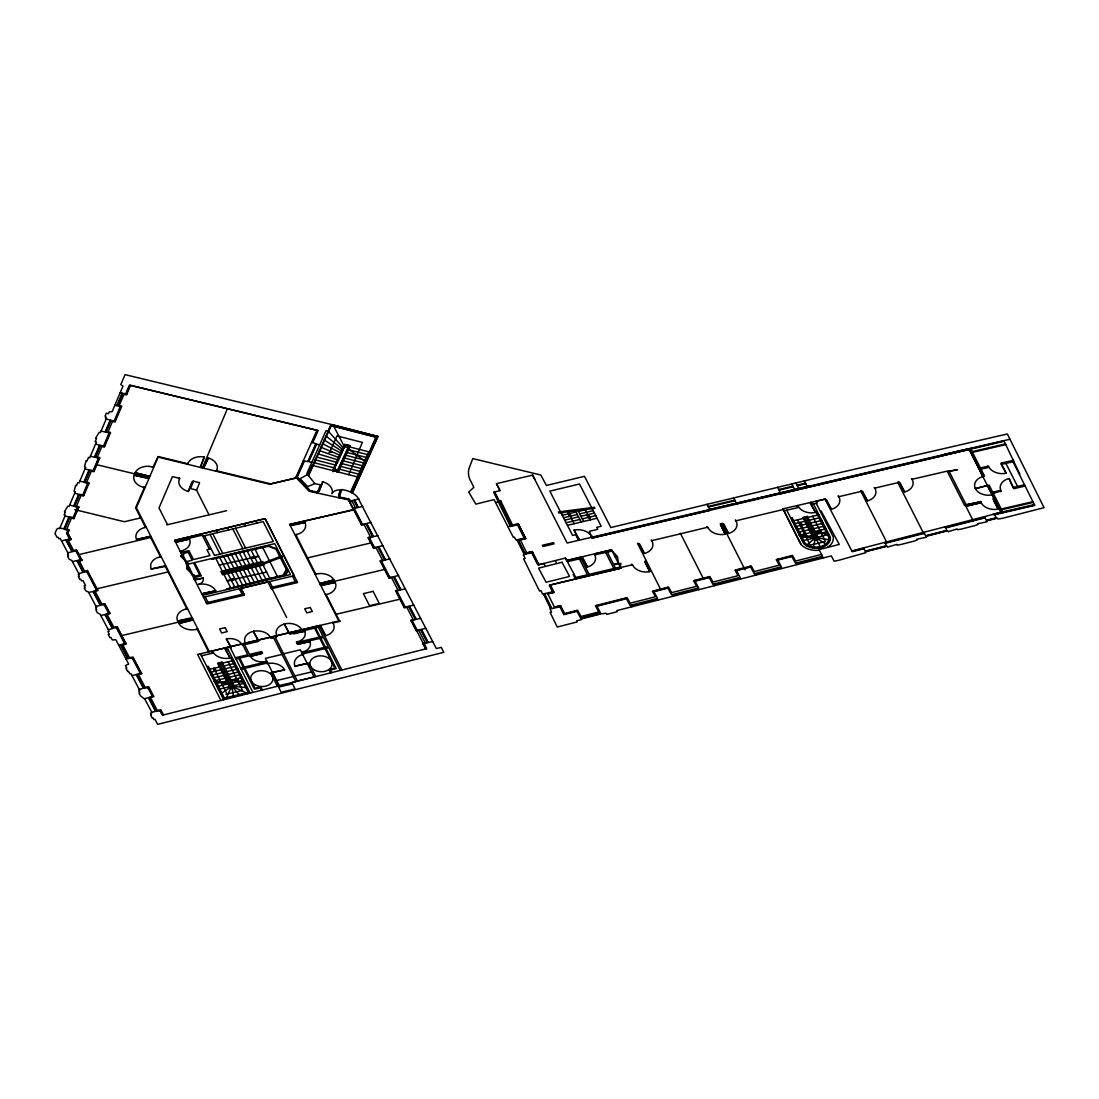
<?xml version="1.0" encoding="UTF-8"?>
<svg xmlns="http://www.w3.org/2000/svg" width="1099" height="1099" viewBox="0 0 1099 1099"><rect width="100%" height="100%" fill="white"/><g stroke="black" fill="none" stroke-linecap="round" stroke-linejoin="round"><path stroke-width="1.5" d="M813.081 548.03L815.307 538.867L804.756 518.137M317.309 493.039L320.413 484.824L314.905 483.615L305.728 487.365M318.202 490.676L319.342 490.923L322.79 481.815L318.6 491.857L317.817 491.693M339.77 495.374L338.629 495.127L340.539 490.072L338.602 496.226L339.385 496.391M338.877 497.737L341.981 489.522L345.842 490.374A22.049 15.757 3.1 0 1 357.587 497.188L436.33 648.561L441.248 647.38L443.79 652.298L157.638 724.365L154.986 719.309L153.901 719.584L152.912 717.688L152.088 717.894L150.728 715.298L151.387 714.803L150.494 713.1L152.019 712.729L144.601 698.634M135.108 472.749L149.684 476.32L135.108 472.749A13.779 9.85 3.1 0 1 151.909 466.759L153.462 466.732L151.909 466.759M179.343 479.178L179.948 478.216L179.233 478.051L179.343 479.178A13.779 9.85 3.1 0 0 188.314 491.432L192.765 481.115L193.479 481.28L193.081 482.282L192.023 482.049L188.314 491.432M187.86 463.544L186.967 464.437L187.86 463.544A13.779 9.85 3.1 0 1 204.249 457.033L200.499 467.501L201.612 466.649L200.54 466.416L204.249 457.033M134.105 475.208L149.024 477.955L147.293 478.367L134.105 475.208A13.779 9.85 3.1 0 0 143.529 487.297L145.013 487.475L143.529 487.283M202.395 467.886L227.397 408.746M348.713 474.686L362.354 442.402L337.008 435.905L330.112 451.071L332.104 451.923L329.013 452.431M64.607 528.344L69.1 517.753M74.402 505.513L78.853 495.031M84.609 481.568L89.198 470.757M105.847 431.467L110.381 420.793M95.256 456.662L99.83 445.892M117.538 405.201L122.36 393.84M425.588 648.932L422.744 643.423L425.121 642.64L418.925 630.647L416.356 631.06L410.751 620.207L413.128 619.424L406.932 607.431L404.363 607.843L395.461 590.644L397.838 589.861L391.642 577.868L389.073 578.28L380.02 560.751L382.397 559.968L376.201 547.975L373.633 548.387L368.014 537.507L370.39 536.724L364.195 524.745L361.626 525.143L348.548 499.853L309.547 491.349L295.947 477.2L316.979 430.272L130.575 385.337L126.522 394.912L123.967 394.39L119.269 405.449L121.742 406.149L115.01 422.016L112.469 421.466L108.073 431.825L110.573 432.484L104.35 447.101L101.822 446.551L97.385 456.992L99.913 457.665L93.91 471.705L91.368 471.141L86.684 482.186L89.17 482.846L83.579 496.034L81.038 495.47L76.532 506.103L79.018 506.763L73.99 518.591L71.449 518.055L66.764 529.114L69.251 529.773L67.781 533.235L71.064 539.472L68.124 540.2L73.551 550.489L76.49 549.761L81.999 560.229L79.183 560.902L84.596 571.178L87.398 570.491L97.976 590.561L95.228 591.509L101.877 604.12L104.872 603.667L110.079 613.544L107.153 614.561L113.788 627.172L117.002 626.691L126.055 643.863L122.813 645.003L129.448 657.614L133.006 657.065L141.675 673.522L138.433 674.649L145.068 687.26L148.612 686.724L153.833 696.629L150.59 697.755L157.239 710.366L160.784 709.83L163.49 714.941M68.921 530.556L67.781 530.281L66.531 533.235L69.471 538.798M67.781 530.281L64.607 529.43L69.951 516.86L73.193 517.547L77.562 507.271L78.688 507.546M82.768 494.976L87.714 483.354L88.84 483.629M99.569 458.448L95.325 457.335L100.407 445.37L103.553 446.043L109.117 432.992L110.243 433.267M109.117 432.992L106.026 432.168L111.068 420.285L114.2 420.972L120.286 406.63L121.426 406.905M120.286 406.63L117.703 405.902L123.047 393.332L125.712 393.868L129.394 385.186L318.106 430.561L312.707 442.581L311.58 442.293M68.358 530.419L67.163 533.235L70.089 538.812M73.757 517.684L78.125 507.408M83.345 495.099L88.277 483.491M114.763 421.109L120.849 406.767M126.275 394.005L129.97 385.323M104.117 446.18L109.68 433.13M87.714 483.354L84.664 482.543L89.994 469.974L93.113 470.647L98.443 458.173M93.676 470.784L99.006 458.31M144.312 487.736L135.562 507.779L145.288 526.943M303.873 460.907L296.593 477.145L298.791 479.425M312.143 442.444L317.542 430.423M312.707 442.581L315.866 443.694L307.83 461.594L304.437 461.044L297.252 477.09L310.275 490.621L317.611 492.228M308.503 461.182L316.017 444.394M307.871 474.892L312.157 465.317L337.05 471.691M208.329 457.981L204.153 467.254L203.095 466.979L202.642 467.982L203.342 468.16L208.329 457.981A13.779 9.85 3.1 0 1 216.695 470.454L216.022 471.389L216.695 470.441M348.452 445.851L347.737 447.444L345.416 446.853L346.432 444.779M308.16 475.263L330.73 425.615L376.408 437.32M377.713 436.55L331.774 424.544M308.572 475.757L331.335 425.519L376.504 437.1L351.35 492.434M333.684 426.124L344.66 447.197M332.626 470.564L344.564 444.298L350.251 445.754L338.313 472.021M334.33 470.99L335.058 469.41L337.366 470.001L336.651 471.595M347.682 447.375L348.369 445.892M348.768 445.933L336.967 471.897L349.441 445.823L350.141 446.002M349.908 445.672L345.031 444.971L332.873 471.732L344.921 445.246M350.526 492.036L368.797 451.826M365.239 461.374L375.844 437.182M351.158 492.338L369.498 452.005M352.12 492.847L377.795 436.344M352.367 492.984L378.083 436.413L331.678 424.681M225.762 698.882L231.738 686.188L247.412 687.699M153.201 466.732L158.146 456.525L187.805 463.737M806.13 545.544L814.936 538.208M220.762 694.005L231.738 686.188L247.907 693.648M570.189 516.022L569.213 516.557L568.004 511.777L571.439 516.022L570.189 516.022L574.145 523.715M588.171 515.568L589.146 515.033L590.355 519.813L586.907 515.568L588.171 515.568L585.08 509.565M314.905 483.615L307.596 474.562L298.31 479.659M260.779 563.924L282.141 555.806M261.507 564.872L282.869 556.753M252.715 558.553L258.608 556.328L251.932 556.918M97.591 589.847L93.745 591.07L101.135 605.109L105.257 604.381M109.776 612.967L105.669 614.121L113.06 628.161L117.373 627.392M125.671 643.149L121.33 644.563L128.72 658.589L133.377 657.779M141.29 672.808L136.949 674.209L144.34 688.249L148.983 687.438M153.462 695.914L149.121 697.316L156.511 711.355L161.168 710.531M122.813 645.003L126.055 643.863L117.002 626.691M138.433 674.649L141.675 673.522M368.385 538.235L372.74 536.903L365.871 523.591L361.255 524.429M380.391 561.479L384.746 560.133L377.877 546.835L373.262 547.659M395.846 591.358L400.201 590.026L393.318 576.728L388.703 577.552M411.122 620.935L415.477 619.589L408.608 606.291L403.979 607.115M423.115 644.138L427.47 642.805L420.601 629.507L415.985 630.331M574.131 574.392L573.17 574.64L575.505 578.939L620.921 568.197L611.552 549.72L566.727 560.531L565.408 558.045L538.991 564.68L532.342 551.602L523.838 553.553L524.388 554.638L523.358 554.885L525.157 558.457L523.591 558.828L539.472 590.987L540.955 590.74L542.631 594.106L543.387 593.941L550.791 608.86L550.036 609.038L551.561 612.129L550.132 612.445L557.248 627.021L577.277 621.91L576.673 620.825L581.261 619.657L580.918 619.025L601.249 613.846L606.195 613.297L606.772 614.368L617.377 611.662L616.8 610.604L831.27 555.902L834.155 561.218L838.812 560.284L865.778 552.701L865.311 551.822L887.154 546.258L887.621 547.123L896.757 544.362L897.196 545.145L900.658 544.554L913.956 541.161L917.184 540.049L916.758 539.252L926.333 537.26L925.853 536.381L947.668 530.817L948.135 531.696L957.229 528.935L957.655 529.732L961.24 529.1L974.662 525.679L977.822 524.58L977.396 523.797L986.875 521.819L986.407 520.94L997.397 518.137L997.878 519.016L1002.123 518.385L1044.05 507.683L1007.343 433.968L814.496 478.463L610.824 527.547L584.489 476.32L546.409 485.47L540.79 475.015L472.776 458.599L469.026 468.435A31.363 22.406 3.1 0 0 471.32 482.2L473.834 487.324L468.724 492.064L475.84 504.125L494.055 499.605L513.357 537.37L514.428 537.109L515.761 539.76L516.791 539.513L523.797 553.553M576.769 610.92L564.172 614.135L560.463 606.634M596.688 605.837L626.238 598.309M653.699 591.303L667.711 587.731M694.815 580.808L709.034 577.195M736.289 570.244L750.411 566.644M576.989 611.319L563.828 614.671L559.913 606.758M596.908 606.236L625.097 599.051M653.919 591.702L666.53 588.487M695.035 581.22L709.253 577.593M736.495 570.642L750.617 567.043M777.378 559.309L777.776 560.105L791.871 556.52L795.497 563.21L822.615 556.3L818.975 549.61L839.265 544.431L821.132 510.98M821.585 554.404L795.566 561.039L792.53 555.435L776.251 559.597L779.273 565.188L754.326 571.549L751.29 565.958L734.97 570.12L738.006 575.711L712.949 582.099L709.913 576.508L693.51 580.698L696.532 586.289L671.626 592.649L668.59 587.045L652.394 591.18L655.416 596.771L630.153 603.214L627.131 597.622L595.37 605.714L598.763 611.964L581.041 616.484L577.662 610.233L564.529 613.585L560.614 605.686L554.418 607.115L547.824 593.817L554.061 592.375L550.42 584.984L620.921 568.197M582.058 618.284L599.82 613.75M631.472 605.947L657.367 599.353M672.863 595.397L698.469 588.872M713.993 584.902L739.984 578.28M755.329 574.365L781.279 567.743M796.569 563.856L822.533 557.22M851.807 550.929L1000.983 512.34L969.167 449.464L592.169 538.043L591.523 536.587A13.71 9.795 3.1 0 0 574.021 530.13L579.118 540.213M852.013 551.327L863.732 548.346M884.929 542.933L924.149 532.933M945.346 527.534L984.841 517.45M863.938 548.744L852.233 551.725L825.006 499.111L782.969 508.864L800.937 544.321M885.135 543.332L924.369 533.331M945.566 527.932L985.061 517.849M866.452 551.19L885.753 546.272M926.732 535.817L946.143 530.872M987.465 520.322L995.584 518.261M777.57 559.707L791.665 556.121M61.53 540.928L65.775 539.87L72.039 551.767L67.795 552.811M70.652 538.675L66.599 539.678L72.864 551.561L76.903 550.558M66.036 540.378L66.86 540.172M68.124 540.2L71.064 539.472L67.781 533.235M71.778 551.272L72.603 551.066M72.452 561.658L76.82 560.572L83.084 572.455L78.716 573.541M81.56 559.405L77.644 560.366L83.909 572.263L87.81 571.274M77.081 561.067L77.919 560.875M79.183 560.902L81.985 560.202M82.823 571.961L83.648 571.755M88.717 592.526L93.017 591.454L100.325 605.343L96.025 606.401M99.954 604.642L100.792 604.436M100.833 615.522L104.941 614.506L112.373 628.628L108.265 629.645M105.202 615.014L106.026 614.808M111.878 627.694L112.702 627.488M118.843 645.374L120.602 644.948L127.8 658.631L126.042 659.07M120.863 645.443L121.687 645.237M127.539 658.136L128.363 657.93M131.976 675.638L136.207 674.594L143.419 688.29L139.188 689.334M136.482 675.102L137.306 674.896M143.158 687.782L143.983 687.576M148.64 698.208L149.478 698.002M155.33 710.888L156.154 710.682M151.813 712.331L155.591 711.396L148.379 697.7L144.148 698.744L140.438 695.763L138.996 693.043L139.82 692.837L138.776 690.845L139.848 690.584L130.891 673.563L129.806 673.824L128.514 671.365L127.69 671.571L125.945 668.247L126.77 668.041L125.437 665.527L128.693 664.098L115.876 639.755L112.277 639.934L110.944 637.406L109.886 637.667L108.224 634.494L109.282 634.233L107.894 631.609L109.131 631.293L100.105 614.162L97.303 612.747L95.888 610.055L96.753 609.835L95.723 607.857L96.671 607.623L88.511 592.155L85.708 590.726L84.252 587.979L85.131 587.759L84.142 585.877L85.585 585.52L82.961 580.533L81.518 580.89L80.612 579.187L79.732 579.393L78.345 576.755L79.224 576.535L78.29 574.763L79.238 574.53L71.888 560.586L69.045 559.089L67.616 556.369L68.481 556.149L67.52 554.336L68.468 554.088L60.253 538.469L58.879 538.812L58.027 537.191L57.066 537.425L54.95 533.413L56.667 529.375L58.165 528.276L59.648 528.633L65.336 515.225L64.085 514.923L65.377 511.873L64.443 511.653L67.795 506.186L69.045 506.488L75.35 491.651L74.086 491.349L75.611 485.373L76.532 485.593L77.809 482.598L79.059 482.914L85.722 467.226L84.458 466.91L86.079 460.687L87.013 460.921L88.47 457.486L89.733 457.788L96.424 442.004L95.173 441.702L96.588 438.377L95.654 438.158L99.157 432.319L100.421 432.621L106.576 418.115L105.312 417.799L105.957 416.301L105.037 416.068L106.26 413.183L108.444 413.719L109.213 411.905L112.139 411.658L122.964 386.161L120.821 384.554L125.039 374.635L331.019 424.365L328.216 431.248L326.032 430.684L306.855 473.49L307.596 474.562M202.82 536.161L263.197 521.613L273.308 541.505L215.157 555.27M349.29 501.281L353.768 500.196L357.615 507.628L353.122 508.713M359.002 498.932L354.606 499.99L358.439 507.422L362.835 506.364M354.029 500.704L354.867 500.498M349.702 502.078L352.175 501.487L355.183 507.312L352.71 507.903M357.354 507.12L358.178 506.914M182.489 552.151L182.063 551.341L180.401 551.739L180.813 552.563L188.918 550.599L193.465 559.556L209.95 555.586L206.983 549.747L211.09 548.772M371.105 522.355L366.709 523.426L373.55 536.655L377.946 535.598M366.146 524.127L366.97 523.921M372.465 536.367L373.289 536.161M383.111 545.599L378.715 546.656L385.557 559.899L389.966 558.841M378.152 547.357L378.976 547.165M384.471 559.597L385.309 559.405M398.566 575.491L394.17 576.549L401.011 589.792L405.407 588.721M393.593 577.25L394.431 577.057M399.912 589.49L400.75 589.284M681.449 533.578L707.275 527.341M816.378 501.199L825.006 499.111M413.842 605.054L409.446 606.112L416.287 619.355L420.683 618.297M408.869 606.827L409.707 606.621M415.202 619.053L416.026 618.861M425.835 628.271L421.439 629.329L428.28 642.572L432.676 641.5M420.876 630.029L421.7 629.837M427.195 642.269L428.019 642.063M174.631 540.365L265.12 518.659L297.582 582.566L271.343 588.762L267.881 581.948L240.956 588.322L244.418 595.136L206.942 603.997L174.631 540.365L265.12 518.659L294.12 575.739L203.507 597.238M561.053 512.972L563.746 512.326M562.248 515.307L576.068 511.983M578.459 511.406L587.306 509.277M563.526 517.794L577.346 514.469M579.75 513.892L593.199 510.65M564.749 520.157L578.555 516.832M580.959 516.255L594.422 513.027M566.081 522.767L579.901 519.442M582.305 518.865L595.754 515.637M567.414 525.336L597.087 518.206M708.154 506.488L734.764 500.1M778.806 489.536L792.901 486.156M796.995 485.181L805.43 483.148M708.457 507.092L735.066 500.704M779.109 490.14L793.217 486.761M797.297 485.785L805.732 483.752M140.054 518.027L124.421 521.737L74.718 509.62M79.059 554.583L151.332 537.342M192.243 575.052L193.905 574.653L194.702 576.233L199.702 575.038L193.506 562.867L188.52 564.048L187.187 561.424L192.188 560.243L188.149 552.289L183.148 553.484L183.849 554.858L182.187 555.256L180.813 552.563M202.079 594.435L203.466 594.106M534.801 479.398L532.63 475.111L496.473 483.656L500.086 490.649L493.602 492.16L510.499 526.503L518.604 524.594M538.441 564.817L531.985 552.138L525.198 553.745L518.069 539.582L525.349 537.864M524.951 553.292L525.404 554.13L532.754 552.399M652.38 540.488L680.075 533.908M736.522 520.665L783.436 509.469M270.189 484.082L297.499 477.625M146.098 526.819L144.889 527.506A13.779 9.85 3.1 0 0 136.523 539.513L150.948 536.381M144.889 527.506L146.359 527.328M166.787 524.869L226.586 510.719M136.523 539.513L149.437 536.463L151.209 536.889M175.249 541.573L202.312 535.172L201.68 533.963L209.428 549.17M176.637 541.244L177.035 542.054L189.536 539.101L175.524 542.123M289.944 524.608L354.194 509.4M180.112 551.19L180.95 550.984A13.71 9.795 3.1 0 0 189.33 538.689M305.041 522.465L292.128 525.514L290.356 525.088L305.041 522.465A13.779 9.85 3.1 0 1 296.675 534.485M159.643 556.987L161.113 556.808L159.643 556.987A13.779 9.85 3.1 0 0 151.277 568.994L165.963 566.37L164.191 565.944L151.277 568.994M96.794 588.817L167.474 572.084M194.372 579.242L195.746 578.912M201.804 593.886L215.747 590.754L203.068 593.309L203.933 595.012L284.174 576.027L287.993 569.722L274.75 543.648L194.619 562.606L201.364 575.89L194.99 577.401L196.158 579.709L203.095 578.074L194.66 579.791M306.855 558.045L371.16 542.865M511.488 525.377L518.22 523.783L525.762 538.675L518.467 540.392M316.498 574.008L314.932 573.994L316.498 574.008A13.779 9.85 3.1 0 1 333.959 579.915L319.782 583.555L333.959 579.915M206.324 602.788L243.799 593.927M270.725 587.553L296.964 581.357M186.006 609.038L187.462 608.86L186.006 609.038A13.779 9.85 3.1 0 0 177.626 621.045L192.311 618.421L190.539 617.995L177.626 621.045M320.345 584.654L384.526 569.461M335.222 582.429L322.309 585.479L320.537 585.053L335.222 582.429A13.779 9.85 3.1 0 1 326.856 594.449L325.386 594.614L326.856 594.435M121.632 635.607L192.655 618.778M178.862 623.49L193.039 619.85L178.862 623.49A13.779 9.85 3.1 0 0 196.323 629.397L197.889 629.411L196.323 629.397M574.021 530.13L579.173 539.059L578.06 539.321L578.569 540.323M591.523 536.587L592.086 535.996L592.595 537.013M984.292 475.592L982.616 475.991L968.782 448.694L567.166 543.016L532.575 475.111M591.963 537.645L709.872 509.895M809.125 486.088L709.666 509.496M592.169 538.043L710.078 510.307L707.014 504.249M780.688 493.272L736.55 503.63M794.811 489.934L798.863 488.973M807.353 486.967L819.222 484.467M818.453 484.206L968.988 449.106M970.664 448.708L1003.95 440.85M780.716 493.712L969.194 449.505M970.87 449.106L1004.156 441.248M261.054 653.012L261.411 653.726L250.311 656.35L262.537 653.204L261.672 651.515L249.473 654.4L244.555 644.701L258.595 641.376L253.292 631.348L258.43 640.277L257.317 640.552M290.012 632.818L288.913 633.079L284.311 624.012L289.765 633.999L318.367 627.241L322.941 636.28L296.606 642.503M230.433 648.039L231.106 647.874L226.38 638.972L230.955 646.913L229.979 647.146M335.978 614.314L399.885 599.202M611.648 549.898L595.04 553.814L595.658 555.022M581.275 557.317L582.03 557.138L587.416 567.029L582.868 558.058L567.345 561.726L566.727 560.517L581.165 557.111L581.769 558.306M595.15 554.033L594.696 554.803A13.573 9.699 3.1 0 1 586.866 567.153M810.238 502.408L815.554 512.422A13.71 9.795 3.1 0 1 798.053 505.966L797.489 506.557M708.113 527.795L707.124 526.902L708.113 527.795A13.779 9.85 3.1 0 0 725.216 534.238L720.312 523.783L721.507 524.621L720.477 524.869L725.216 534.238M736.179 521.16L735.465 520.198L736.179 521.16A13.779 9.85 3.1 0 1 728.568 533.441L722.277 523.316L723.829 524.072L728.568 533.441M811.515 503.232L810.403 503.493L815.554 512.422M839.238 496.597L860.27 491.61M875.491 487.956L897.21 482.818M594.696 554.803L612.253 551.107L617.336 556.437A8.874 6.347 3.1 0 1 615.316 557.138A8.874 6.347 3.1 0 1 617.542 556.836L618.38 563.183L613.517 564.337M652.078 541.175L651.364 540.227L652.078 541.175A13.779 9.85 3.1 0 1 644.467 553.47L638.176 543.346L639.728 544.101L644.467 553.47M839.018 497.009L838.303 496.047L839.018 497.009A13.779 9.85 3.1 0 1 831.407 509.29L825.115 499.166L826.668 499.935L831.407 509.29M912.28 479.672L911.566 478.724L912.28 479.672A13.779 9.85 3.1 0 1 904.669 491.967L898.378 481.843L899.93 482.598L904.669 491.967M875.106 488.574L874.392 487.626L875.106 488.574A13.779 9.85 3.1 0 1 867.496 500.869L861.204 490.745L862.756 491.5L867.496 500.869M949.248 471.553L957.6 469.589L947.324 471.444L964.606 505.499L980.789 501.611L981.091 502.669A13.779 9.85 3.1 0 0 998.194 509.112L993.29 498.658L993.977 498.493L993.29 498.658M783.985 510.87L797.998 507.559L796.981 505.54M980.432 467.968L988.454 466.086L988.193 467.267M981.036 469.177L988.289 467.473L987.685 466.251M271.343 637.228L270.78 637.818A13.71 9.795 3.1 0 0 253.292 631.348M276 636.129L276.962 636.348A13.71 9.795 3.1 0 1 284.875 623.889M242.439 644.193L242.893 645.086M224.883 647.998L230.199 658.013A13.71 9.795 3.1 0 1 212.698 651.556L212.134 652.133M333.56 622.845L340.443 621.223M242.123 644.673L241.945 644.715A12.185 8.71 3.1 0 0 226.38 638.972M226.16 648.822L225.048 649.083L230.199 658.013M319.891 626.622L320.935 626.375L325.675 635.73L320.07 625.455L197.6 654.441L220.94 700.475M333.285 623.449L332.571 622.487L333.285 623.449A13.779 9.85 3.1 0 1 325.675 635.73M293.268 633.175L293.625 633.889L304.739 631.266L292.032 633.464M201.405 655.801L212.643 653.149L211.626 651.13L212.698 651.556M228.056 649.495L226.669 649.825L225.652 647.819M792.269 521.091L818.92 514.785M988.056 486.088L987.644 485.291L975.363 488.643A13.71 9.795 3.1 0 1 983.742 476.348L984.567 476.155L970.458 448.31M613.778 564.831L618.627 563.691A8.874 6.347 3.1 0 1 620.853 563.389L620.303 566.988L574.846 577.731L575.505 578.939L549.308 585.245L552.55 591.825L544.5 593.68L551.904 608.612L561.012 606.511M793.698 523.907L806.185 520.953M807.861 520.555L820.349 517.602M235.351 657.738L247.811 654.784L242.275 643.877M297.225 643.712L323.559 637.489L328.134 646.528L301.799 652.751M620.578 567.537L632.076 564.817M298.461 643.423L298.818 644.138L309.932 641.514L297.472 644.206L296.359 642.008L297.843 642.214M235.955 658.947L262.29 652.724M795.126 526.723L807.614 523.77M809.29 523.371L821.777 520.418M632.722 565.243L631.733 564.35L632.722 565.243A13.779 9.85 3.1 0 0 649.825 571.672L644.921 561.232L646.13 562.07L645.086 562.317L649.825 571.672M233.634 660.485L219.47 663.837L231.408 687.397L233.07 686.999L221.133 663.439M796.555 529.539L809.043 526.586M810.719 526.187L823.206 523.234M208.398 669.607L220.899 666.653M222.561 666.269L235.062 663.301M975.363 488.643L989.169 485.209L1003.126 512.752M989.443 485.758L987.767 486.156L1001.45 513.137M283.652 653.74L300.315 649.811L314.094 676.984L297.348 680.954M282.045 654.427L265.381 658.37L279.077 685.57M797.984 532.369L810.485 529.402M812.147 529.017L824.635 526.064M209.827 672.437L222.328 669.47M223.99 669.085L236.491 666.131M301.552 652.257L303.036 652.463M799.413 535.186L811.914 532.232M826.063 528.88L813.576 531.834L828.921 534.512L816.433 537.466M240.544 667.986L266.865 661.763M211.255 675.253L223.756 672.3M225.419 671.901L237.92 668.948M302.417 653.96L328.752 647.737L340.25 670.431M241.148 669.195L267.483 662.958L266.617 661.268L265.642 662.051M800.841 538.002L813.342 535.048M815.005 534.65L827.492 531.696M212.684 678.069L225.185 675.116M226.847 674.717L239.348 671.764M802.27 540.818L814.771 537.864L799.385 535.117M214.113 680.885L226.614 677.932M228.276 677.534L240.777 674.58M815.279 538.867L816.942 538.483L826.956 544.747M966.021 504.606L974.607 503.136M215.541 683.702L228.043 680.748M229.705 680.363L242.206 677.396M981.091 502.669L966.557 506.089L966.076 505.155L980.789 501.611L980.61 502.793L966.694 506.035L966.241 505.114M307.844 664.057L307.445 663.26L294.944 666.214L308.956 663.178L315.756 676.599M307.569 664.126L309.231 663.741M272.36 673.192L271.948 672.396L284.655 669.841L270.684 672.973L277.415 686.243M270.972 673.522L272.634 673.138L278.981 685.652L295.823 681.614L273.624 637.818L270.78 637.818M216.97 686.532L229.471 683.564M231.133 683.18L243.635 680.226M554.432 607.156L560.614 605.686M218.399 689.348L230.9 686.394M232.562 685.996L245.063 683.042M294.793 675.912L311.539 671.956M276.522 680.542L293.268 676.586M225.913 694.334L242.563 690.392L228.07 661.804M278.597 687.109L292.485 683.812M296.565 477.845L269.406 484.206L158.132 457.115L136.4 507.793L209.332 651.68L338.849 620.976L289.587 524.278L353.768 509.909L348.603 499.853M517.217 540.365L525.006 538.4L517.849 524.333L512.052 525.253M944.11 454.423L1009.981 439.257M532.342 551.602L526.819 552.879L520.322 539.952M972.148 451.634L1005.544 443.886M972.505 452.335L1005.887 444.6M912.5 479.191L947.187 471.128M1013.676 460.234L1000.969 463.174L1006.203 473.216L1001.134 464.259L1002.247 464.012M988.551 466.732L988.757 466.69A13.71 9.795 3.1 0 0 1006.203 473.216M1013.58 461.607L1002.343 464.204L1001.739 462.995M992.727 492.201L1000.008 490.511L1000.612 491.72L1001.079 490.937A13.71 9.795 3.1 0 1 1009.102 478.505L1013.896 488.643L1025.133 486.046M1024.529 484.824L1014.061 487.255L1014.665 488.464L1014.171 487.461L1013.058 487.722L1009.102 478.505M993.317 493.41L1001.079 490.937M1001.23 509.016L1032.923 501.68M1001.587 509.73L1033.28 502.38M1001.038 512.326L993.098 514.167L993.441 514.813M1002.714 511.942L1034.379 504.606M994.444 514.305L1001.244 512.738M1002.92 512.34L1034.585 505.004M994.238 513.906L994.65 514.717L1034.777 505.403L1013.031 461.731M543.771 594.724L544.884 594.463M547.824 593.817L554.061 592.375M550.338 607.953L551.451 607.692M500.677 500.897L498.726 501.336L494.152 492.036M496.144 502.38L500.883 501.295M508.081 526.641L510.307 526.119M552.344 591.413L553.456 591.166M93.278 591.949L94.116 591.757M219.223 565.12L252.701 557.646M233.098 579.503L233.867 580.231L227.191 580.808L233.098 578.61L233.098 579.503L266.617 572.112M558.319 511.942L594.641 507.243M558.635 512.986L594.957 508.288M816.612 537.823L830.171 539.856M813.466 531.628L828.825 534.306M799.481 535.323L814.84 538.002M229.43 679.841L244.885 682.726M214.181 680.995L229.526 683.688M214.278 681.201L229.636 683.88M71.449 518.055L73.99 518.591M339.193 496.927L349.441 499.166L350.402 501.007M317.46 492.627L309.918 490.978L306.209 487.132M339.042 497.339L348.987 499.509L349.839 501.144M120.244 392.577L122.223 393.057L116.824 405.778L114.832 405.297M125.712 393.868L126.838 394.143M121.934 393.73L122.786 393.937M117.112 405.091L117.964 405.297M106.191 419.035L110.243 420.01L105.133 432.044L101.081 431.055M114.2 420.972L115.34 421.247M109.955 420.683L110.807 420.89M105.422 431.358L106.273 431.564M217.437 470.99L270.327 483.739M95.531 444.106L99.597 445.081L94.445 457.211L90.393 456.236M99.308 445.768L100.146 445.974M94.734 456.538L95.586 456.731M96.3 464.589L149.423 477.419M84.98 468.985L89.06 469.974L83.895 482.145L79.801 481.156M88.772 470.647L89.623 470.853M84.183 481.458L85.035 481.664M83.909 495.237L79.636 494.289L74.471 506.447L77.562 507.271M74.663 493.259L78.716 494.248L73.688 506.089L69.635 505.114M78.427 494.921L79.279 495.127M73.976 505.416L74.814 505.622M73.193 517.547L74.32 517.821M65.006 516.008L68.962 516.97L63.893 528.921L59.937 527.96M68.674 517.643L69.525 517.849M64.182 528.234L65.033 528.44M103.553 446.043L104.68 446.318M179.137 478.257L172.433 476.623L158.998 507.972L167.282 524.223M93.113 470.647L94.239 470.922M319.672 444.889L316.622 444.12L308.75 461.676L311.8 462.445M315.592 444.298L316.443 444.504M308.077 461.072L308.915 461.278M303.31 460.769L304.437 461.044M328.244 431.096L344.001 448.639M326.018 436.001L343.355 450.041M324.191 439.985L342.641 451.648M344.001 445.507L344.715 445.699M348.452 446.606L369.704 452.06M347.641 448.406L355.897 454.409L355.705 455.467L357.395 454.34L357.202 455.412L364.895 461.278M348.452 449.725L367.877 454.698M322.515 443.694L341.775 453.516M347.188 452.513L367.176 457.637M320.922 447.197L340.841 455.59M345.924 455.288L365.912 460.412M319.383 450.563L339.838 457.802M344.66 458.077L363.728 462.967M317.899 453.832L338.78 460.11M343.383 460.866L362.464 465.756M316.457 457.019L337.695 462.5M342.119 463.654L361.2 468.545M315.166 459.863L336.418 465.303M340.855 466.443L359.923 471.334M313.902 462.652L335.154 468.092M339.591 469.232L358.659 474.122M337.613 471.842L358.095 477.09M818.631 530.707L821.145 532.974L821.077 530.13M799.948 522.423L802.462 524.69L800.017 525.267L799.948 522.423L807.064 536.463M213.962 668.302L216.462 670.555L214.03 671.132L213.962 668.302L227.026 694.073M300 478.848L307.418 486.555M299.629 479.013L307.061 486.733M295.947 477.2L309.547 491.349M240.008 695.516L231.738 686.188L233.661 697.013M984.635 517.052L986.366 520.267L996.271 517.739L994.65 514.717M945.126 527.135L946.871 530.336L925.674 535.749L923.929 532.534M884.709 542.535L886.453 545.75L865.256 551.162L863.512 547.948M822.107 556.424L822.972 558.031M796.129 563.045L797.009 564.652M777.776 560.105L781.403 566.809L754.244 573.733L750.191 566.232M780.839 566.947L781.705 568.554M754.889 573.568L755.755 575.162M736.069 569.845L740.135 577.332L712.88 584.283L708.814 576.796M739.558 577.483L740.424 579.077M713.567 584.105L714.432 585.712M694.609 580.409L698.662 587.91L671.558 594.82L667.491 587.333M698.03 588.075L698.895 589.668M672.423 594.6L673.289 596.194M653.493 590.905L657.545 598.392L630.07 605.398L626.018 597.897M656.941 598.543L657.806 600.15M631.046 605.151L631.911 606.758M596.482 605.439L600.617 613.091L580.698 618.174L576.563 610.522M599.601 613.352L600.04 614.149M581.838 617.872L582.278 618.682M565.436 558.045L576.439 578.706M555.229 560.586L556.273 562.564M544.884 565.408L543.84 563.43L537.878 564.941L531.641 552.66M76.353 550.695L81.01 559.542M87.261 571.398L97.042 589.984M104.693 604.519L109.186 613.036M116.824 627.529L125.121 643.286M132.828 657.916L140.741 672.945M148.447 687.576L152.912 696.052M160.605 710.668L162.927 715.078M75.721 550.695L80.447 559.652M86.711 571.535L96.492 590.122M104.144 604.656L108.595 613.105M116.274 627.666L124.572 643.423M132.265 658.054L140.191 673.083M147.884 687.699L152.349 696.189M160.056 710.806L162.377 715.215L278.074 686.078L281.207 692.246L295.095 688.963L291.867 682.616L426.7 648.657L424.228 643.877M77.493 560.971L83.236 571.865M66.448 540.268L72.191 551.162M93.69 591.853L100.38 604.546M105.614 614.904L112.29 627.598M121.275 645.347L127.951 658.026M136.894 674.992L143.571 687.686M149.066 698.099L155.742 710.792M354.455 500.594L357.766 507.024M366.558 524.031L372.877 536.257M378.564 547.261L384.884 559.501M409.295 606.717L415.614 618.957M421.288 629.933L427.607 642.173M354.235 508.439L362.354 524.154M369.498 537.974L374.361 547.398M381.504 561.204L389.815 577.291M396.945 591.097L405.091 606.854M412.235 620.66L417.084 630.057M353.686 508.576L361.805 524.292M368.934 538.098L373.811 547.522M380.955 561.342L389.252 577.415M396.396 591.235L404.542 606.991M411.672 620.798L416.535 630.194M423.678 644.014L426.137 648.795M255.669 520.94L256.809 523.151M244.39 523.66L245.53 525.871M227.658 527.699L228.798 529.91M216.421 530.405L217.561 532.617M577.992 510.486L583.624 521.434M575.464 510.815L581.22 522.011M517.492 524.869L524.25 538.139M150.893 538.015L160.317 556.506M1005.887 463.38L1017.578 486.445M983.742 476.348L982.904 475.922M948.986 471.059L966.268 505.1M897.677 482.214L923.806 533.771M860.682 490.91L886.646 542.041M816.186 503.26L833.276 536.958A17.763 12.693 3.1 0 1 827.423 547.453M807.559 487.365L804.303 480.909M813.411 503.919L830.349 537.329A14.795 10.578 3.1 0 1 820.706 547.742A14.795 10.578 3.1 0 1 803.699 543.634L786.76 510.224M811.007 502.229L812.024 504.249L817.271 502.999L816.282 500.979M799.069 489.371L795.896 482.928M812.669 516.255L825.486 541.532L810.21 545.145L797.407 519.868M795.017 490.333L791.775 483.917M806.432 517.739L816.942 538.483M816.104 538.675L820.706 547.742M780.894 493.671L777.68 487.297M782.969 508.864L801.061 544.568A17.763 12.693 3.1 0 0 819.291 550.187M791.459 555.709L791.871 556.52M721.878 524.031L745.122 569.914M680.35 533.207L703.594 579.104M607.39 552.248L615.44 568.128M605.728 552.646L613.778 568.526M581.069 558.484L589.119 574.351M579.407 558.869L587.443 574.75M518.22 523.783L525.762 538.675M394.115 577.126L400.338 589.394M416.246 629.796L423.156 643.382M295.81 534.718L315.674 573.925M326.389 595.054L339.646 621.196M319.383 625.606L341.913 670.005M292.458 576.137L295.301 581.742M315.592 627.9L320.166 636.939M320.784 638.148L325.359 647.187M325.977 648.383L336.225 668.618L330.401 669.992L331.706 672.574M314.602 628.12L319.191 637.159M319.809 638.368L324.384 647.407M325.002 648.616L334.893 668.137L329.068 669.525L330.744 672.822M262.757 547.618L277.401 576.508M263.499 562.894L262.798 561.52L220.885 571.439L222.548 574.708L264.461 564.804L264.007 563.924M262.84 563.141L262.359 562.193L221.833 571.782L222.987 574.049L263.362 564.172M254.583 548.415L270.285 579.324M269.557 581.55L272.401 587.168M272.002 588.611L286.66 617.542M304.08 653.562L302.692 653.891M250.668 549.321L258.018 563.787M258.65 565.037L266.37 580.231M303.461 654.166L303.53 654.317A13.71 9.795 3.1 0 0 295.15 666.612M297.17 641.967L297.101 641.843A12.185 8.71 3.1 0 0 304.547 630.908M302.362 652.215L302.294 652.092A12.185 8.71 3.1 0 0 309.739 641.157M289.916 632.612L290.521 633.821M235.571 528.262L245.613 548.058M246.753 550.256L254.103 564.707M254.734 565.971L262.455 581.151M232.796 528.921L242.838 548.717M242.852 551.176L250.187 565.642M250.819 566.892L258.54 582.085M238.936 552.11L246.272 566.562M246.904 567.826L254.625 583.006M235.021 553.031L242.357 567.496M242.989 568.746L250.709 583.94M276.962 636.348L275.286 637.42L297.472 681.201M275.89 635.923L276.508 637.132M231.106 553.965L238.442 568.417M239.074 569.68L246.794 584.874M271.247 637.022L271.851 638.231M196.199 489.495L208.92 514.579M227.191 554.899L234.527 569.337M235.159 570.601L242.879 585.794M240.969 588.35L244.418 595.136M212.794 533.771L222.781 553.456M223.276 555.819L230.611 570.271M231.257 571.521L238.964 586.729M239.321 588.762L242.137 594.325M210.019 534.43L219.992 554.116M219.36 556.753L226.696 571.192M227.342 572.455L235.049 587.649M204.496 535.776L214.456 555.435M215.445 557.674L231.133 588.583M257.221 640.346L257.839 641.555M267.208 663.027L265.821 663.356M265.944 661.571L265.876 661.433A12.185 8.71 3.1 0 1 250.132 655.993M266.851 663.562L266.933 663.714A13.71 9.795 3.1 0 1 284.655 669.841M262.427 690.021L260.848 686.875L255.009 688.262L244.898 668.302M261.466 690.254L260.229 687.809L254.391 689.197L243.923 668.535M239.706 658.054L244.294 667.107M238.73 658.287L243.319 667.327M205.17 596.839L207.999 602.403M181.788 551.41L180.95 550.984M229.815 646.83L252.921 692.411M227.04 647.49L250.16 693.112M165.413 566.576L186.61 608.379M197.312 629.507L208.645 651.844M200.389 653.795L223.688 699.775M965.389 505.32L973.247 520.871M733.637 497.861L736.742 504.043M591.757 537.232L589.407 531.353L597.732 529.333L596.702 527.328L601.208 526.242L579.503 484L549.83 491.129L572.579 535.378L575.684 534.65L578.253 539.733M1003.868 440.672L1019.872 474.205M637.53 543.387L660.485 589.119M496.473 483.656L500.004 490.676M517.766 540.241L524.388 553.415M544.335 594.6L550.887 607.829M549.857 585.121L552.907 591.289M512.601 525.116L500.485 500.485L499.083 500.801L494.715 491.912M499.77 501.542L511.887 526.174M499.015 501.721L511.145 526.352M215.747 590.754A14.108 10.083 3.1 0 0 198.507 584.352A7.405 5.289 3.1 0 0 202.903 577.676M992.452 494.756A13.325 9.52 3.1 0 1 975.17 488.244M322.213 481.692A14.108 10.083 3.1 0 1 332.063 493.698A7.405 5.289 3.1 0 1 341.116 490.195M284.311 624.026A13.325 9.52 3.1 0 1 301.95 629.988M245.379 643.368A13.325 9.52 3.1 0 1 253.842 631.238M193.506 481.211L190.553 488.657L196.666 490.058L199.606 482.667L193.506 481.211M286.399 569.653L283.061 575.175L226.724 589.064L283.611 575.601L287.196 569.68L276.605 548.827L268.458 545.695L211.544 559.157L268.417 546.272L276 549.184L286.399 569.653M288.364 570.45L285.122 575.807L290.438 574.543L288.364 570.45M562.015 562.262L538.565 568.114L546.093 582.278L569.543 576.426L562.015 562.262M195.443 578.308L194.056 578.637L195.443 578.308M296.043 534.457L295.466 535.158L296.854 534.828L296.043 534.457M261.919 562.867L222.781 572.126L223.427 573.376L262.565 564.117L261.919 562.867M553.47 542.659L542.356 545.283L542.975 546.491L554.075 543.868L553.47 542.659M373.124 591.331L363.412 593.639L369.539 605.714L379.251 603.42L373.124 591.331M225.158 627.625L219.608 628.944L221.641 632.969L227.205 631.65L225.158 627.625M310.261 607.5L304.711 608.805L306.758 612.844L312.308 611.525L310.261 607.5M792.132 517.739L791.431 517.904L804.358 543.401A14.067 10.042 3.1 0 0 820.445 547.233A14.067 10.042 3.1 0 0 829.621 537.425L816.694 511.928L816.008 512.093L828.893 537.521A13.325 9.52 3.1 0 1 820.197 546.725A13.325 9.52 3.1 0 1 805.018 543.167L792.132 517.739M807.312 516.406L802.861 517.45L814.4 540.2L818.837 539.156L807.312 516.406M806.872 517.066L803.809 517.794L814.84 539.54L817.89 538.812L806.872 517.066M231.408 657.628L230.708 657.793L248.264 692.425L224.388 698.071L208.261 666.269L207.56 666.434L223.949 698.744L249.212 692.768L231.408 657.628M222.012 662.106L217.575 663.164L230.529 688.73L234.98 687.686L222.012 662.106M221.572 662.779L218.522 663.494L230.969 688.07L234.032 687.342L221.572 662.779M994.485 499.496L993.441 499.743L998.194 509.112L993.441 499.743L994.485 499.496M238.002 678.701L235.571 679.278L238.085 681.531L238.002 678.701M186.253 561.685L180.428 555.984A9.699 6.937 3.1 0 1 182.915 555.091L192.943 574.887L187.118 569.186A9.699 6.937 3.1 0 1 189.605 568.279A9.699 6.937 3.1 0 1 186.844 568.623L186.253 561.685M980.638 502.834L980.102 501.776L980.61 502.793M314.74 670.17A11.1 7.927 3.1 0 0 332.063 664.675A11.1 7.927 3.1 0 0 316.196 656.501A11.1 7.927 3.1 0 0 314.74 670.17M255.531 685.007A11.1 7.927 3.1 0 0 272.854 679.512A11.1 7.927 3.1 0 0 256.987 671.338A11.1 7.927 3.1 0 0 255.531 685.007"/></g></svg>
